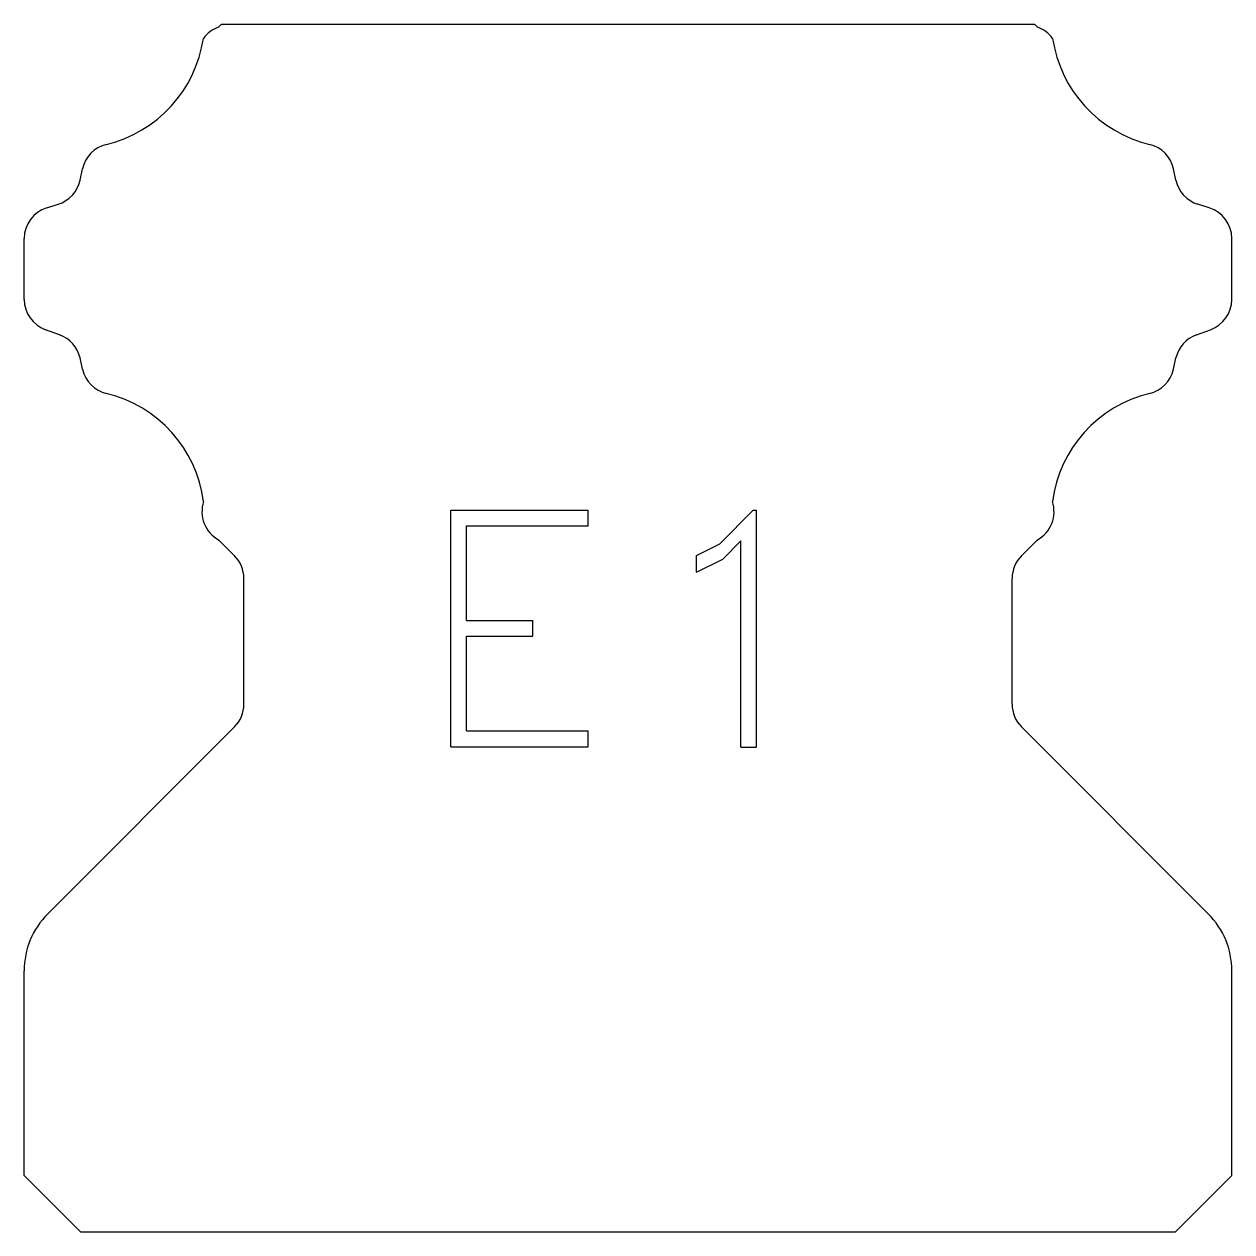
# Model space of a CAD drawing. Extents: x -7.5 to 7.5, y 0 to 15.
import ezdxf

# ---------------------------------------------------------------- set-up
doc = ezdxf.new("R2010")
doc.units = 0
doc.linetypes.add('PHL_THICK', pattern=[0])
doc.layers.add('PROJECTION', color=7, linetype='CONTINUOUS')

msp = doc.modelspace()

# ---------------------------------------------------------------- linework, layer by layer
at = {"layer": 'PROJECTION', "color": 7, "linetype": 'PHL_THICK'}
for p, q in [((-5.086059, 14.962936), (-5.048995, 15)), ((-5.048995, 15), (5.048995, 15)), ((5.086059, 14.962936), (5.048995, 15)), ((-6.805314, 13.061186), (-6.775011, 13.202102)), ((6.805314, 13.061186), (6.775011, 13.202102)), ((-7.218705, 12.719471), (-7.077669, 12.7633)), ((7.218705, 12.719471), (7.077669, 12.7633)), ((-7.5, 11.581511), (-7.5, 12.337491)), ((7.5, 11.581511), (7.5, 12.337491)), ((-7.060649, 11.142091), (-7.235724, 11.205242)), ((7.060649, 11.142091), (7.235724, 11.205242)), ((-6.774259, 10.712765), (-6.806235, 10.854093)), ((6.774259, 10.712765), (6.806235, 10.854093)), ((-2.2015, 8.9655), (-0.495305, 8.9655)), ((-2.2015, 6.0255), (-2.2015, 8.9655)), ((-0.495305, 8.7695), (-0.495305, 8.9655)), ((1.138773, 8.54695), (1.555656, 8.9617)), ((1.555656, 8.9617), (1.597, 8.9617)), ((1.597, 6.0217), (1.597, 8.9617)), ((-2.0055, 8.7695), (-0.495305, 8.7695)), ((-2.0055, 7.5935), (-2.0055, 8.7695)), ((-4.887157, 8.398162), (-5.081588, 8.592593)), ((1.177055, 8.355763), (1.401, 8.581513)), ((1.401, 6.0217), (1.401, 8.581513)), ((4.887157, 8.398162), (5.081588, 8.592593)), ((0.851664, 8.4017), (1.138773, 8.54695)), ((0.851664, 8.1952), (0.851664, 8.4017)), ((0.851664, 8.1952), (1.177055, 8.355763)), ((-4.77, 6.553259), (-4.77, 8.115319)), ((4.77, 6.553259), (4.77, 8.115319)), ((-2.0055, 7.5935), (-1.182453, 7.5935)), ((-1.182453, 7.3975), (-1.182453, 7.5935)), ((-2.0055, 7.3975), (-1.182453, 7.3975)), ((-2.0055, 6.2215), (-2.0055, 7.3975)), ((-7.207107, 3.950467), (-4.887157, 6.270416)), ((-2.0055, 6.2215), (-0.495305, 6.2215)), ((-0.495305, 6.0255), (-0.495305, 6.2215)), ((7.207107, 3.950467), (4.887157, 6.270416)), ((-2.2015, 6.0255), (-0.495305, 6.0255)), ((1.401, 6.0217), (1.597, 6.0217)), ((-7.5, 0.7), (-7.5, 3.24336)), ((7.5, 0.7), (7.5, 3.24336)), ((-6.8, 0), (-7.5, 0.7)), ((6.8, 0), (7.5, 0.7)), ((-6.8, 0), (6.8, 0))]:
    msp.add_line(p, q, dxfattribs=at)
for centre, radius, start, end in [((-4.952063, 14.586048), 0.4, 109.5718188, 143.6038123), ((4.952063, 14.586047), 0.4, 36.3961988, 70.428179), ((-6.856229, 15.061446), 1.6, 283.6587782, 351.4436197), ((6.856229, 15.061446), 1.6, 188.5563801, 256.3412204), ((-6.38395, 13.118007), 0.4, 103.6587676, 167.8638203), ((6.38395, 13.118007), 0.4, 12.1361843, 76.3412345), ((-7.196374, 13.14528), 0.399999, 287.2632982, 347.8638098), ((7.196374, 13.14528), 0.4, 192.136189, 252.7366964), ((-7.1, 12.337491), 0.399999, 107.2632895, 179.9999313), ((7.1, 12.337491), 0.4, 0.0000661, 72.7367186), ((-7.1, 11.581512), 0.4, 180, 250.16508), ((7.1, 11.581512), 0.4, 289.8349183, 0), ((-7.196374, 10.765821), 0.4, 12.7489194, 70.1650879), ((7.196374, 10.765821), 0.4, 109.8349175, 167.2510819), ((-6.38412, 10.801036), 0.4, 192.7488882, 256.3459937), ((6.38412, 10.801036), 0.4, 283.6540008, 347.2511105), ((-6.856237, 8.857558), 1.6, 7.6934327, 76.3459958), ((6.856237, 8.857558), 1.6, 103.6540056, 172.3065675), ((-4.891422, 8.944498), 0.4, 161.4493994, 241.6135169), ((4.891422, 8.944498), 0.4, 298.3864766, 18.5506039), ((-5.17, 8.11532), 0.4, 0, 44.9999736), ((5.17, 8.11532), 0.4, 135.0000305, 180), ((-5.17, 6.553259), 0.4, 314.9999776, 0), ((5.17, 6.553259), 0.4, 180, 225.0000183), ((-6.5, 3.24336), 1, 134.999992, 180), ((6.5, 3.24336), 1, 0, 45.0000096)]:
    msp.add_arc(centre, radius, start, end, dxfattribs=at)

doc.saveas('drawing.dxf')
